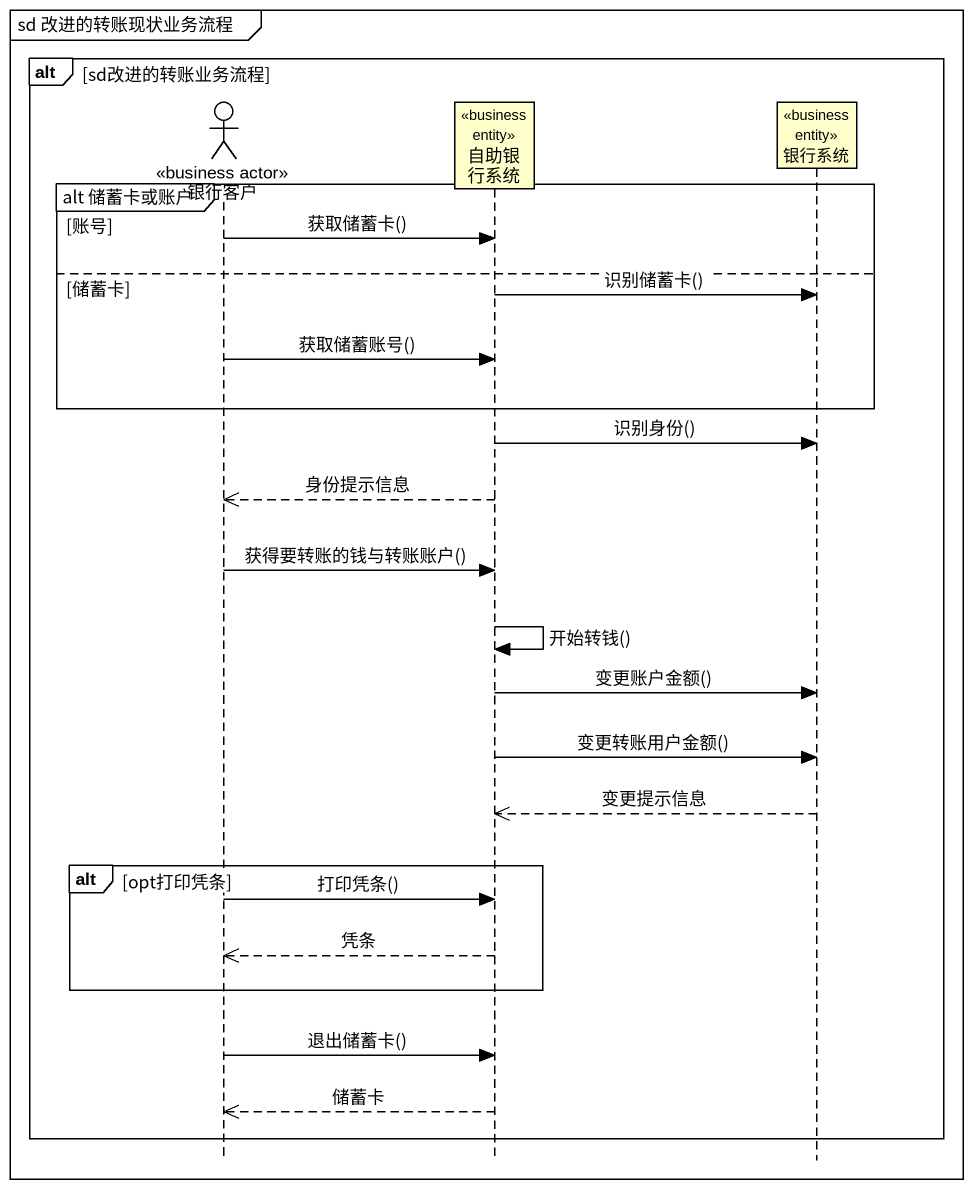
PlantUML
@startuml
mainframe sd 改进的转账现状业务流程
hide footbox
actor 银行客户 <<business actor>>
participant 自助银行系统 <<business entity>>
participant 银行系统 <<business entity>>

alt sd改进的转账业务流程
  group alt 储蓄卡或账户 [账号]
    银行客户 -> 自助银行系统 : 获取储蓄卡()
  else 储蓄卡
    自助银行系统 -> 银行系统 : 识别储蓄卡()
    银行客户 -> 自助银行系统 : 获取储蓄账号()
  end
  自助银行系统 -> 银行系统 : 识别身份()
  自助银行系统 -->> 银行客户 : 身份提示信息
  银行客户 -> 自助银行系统 : 获得要转账的钱与转账账户()
  自助银行系统 -> 自助银行系统 : 开始转钱()
  自助银行系统 -> 银行系统 : 变更账户金额()
  自助银行系统 -> 银行系统 : 变更转账用户金额()
  银行系统 -->> 自助银行系统 : 变更提示信息
  alt opt打印凭条
    银行客户 -> 自助银行系统 : 打印凭条()
    自助银行系统 -->> 银行客户 : 凭条
  end
  银行客户 -> 自助银行系统 : 退出储蓄卡()
  自助银行系统 -->> 银行客户 : 储蓄卡
end
@enduml
